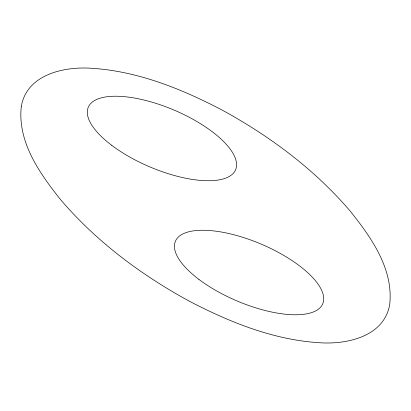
<?xml version="1.0" encoding="UTF-8"?>
<svg xmlns="http://www.w3.org/2000/svg" width="411" height="411" viewBox="0 0 411 411"><rect width="100%" height="100%" fill="white"/><g stroke="black" fill="none" stroke-linecap="round" stroke-linejoin="round"><path stroke-width="0.62" d="M21.259 106.752C17.457 142.227 39.882 173.745 60.92 200.049C96.554 241.683 141.179 274.938 189.147 301.078C230.062 322.45 274.301 340.226 320.868 342.82C348.112 344.413 384.588 335.998 389.741 304.248C393.543 268.773 371.118 237.255 350.08 210.951C314.446 169.317 269.822 136.062 221.853 109.922C180.938 88.55 136.699 70.774 90.132 68.18C62.888 66.587 26.412 75.002 21.259 106.752M111.761 145.345A80.032 30.887 23 0 0 234.892 171.166A80.032 30.887 23 0 0 139.149 98.938A80.032 30.887 23 0 0 111.761 145.345M198.893 279.382A80.032 30.887 23 0 0 322.024 305.198A80.032 30.887 23 0 0 226.281 232.97A80.032 30.887 23 0 0 198.893 279.382"/></g></svg>
